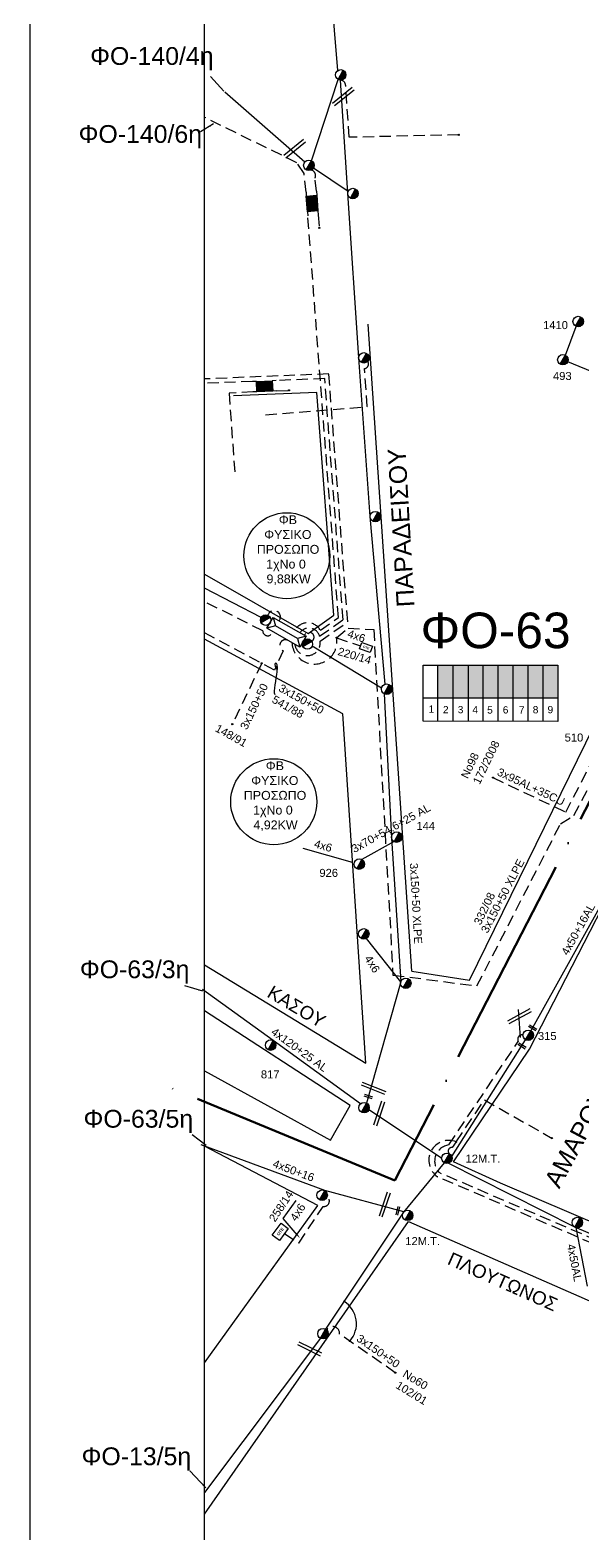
# Model space of a CAD drawing. Header units: millimetres. Extents: x 1020 to 3238, y 796 to 1818.
# Drawn here: x 1019.9 to 1144.3, y 1055 to 1393.2 of the extents above; entities that cross this region are included whole.
import ezdxf
from ezdxf import colors
from ezdxf.entities.mleader import LeaderData, LeaderLine
from ezdxf.enums import TextEntityAlignment as Align
from ezdxf.math import Vec2, Vec3

# ---------------------------------------------------------------- set-up
doc = ezdxf.new("R2010")
doc.units = ezdxf.units.MM
doc.linetypes.add('ACAD_ISO04W100', pattern=[30, 24, -3, 0, -3])
doc.linetypes.add('DASHED', pattern=[19.05, 12.7, -6.35])
for name, color, linetype, lineweight in [('3x150+50', 7, 'Continuous', 30), ('3x150+50 XLPE', 7, 'SYN_LINE', 30), ('3x150+70AL', 7, 'DASHED', 30), ('3x50+35', 7, 'Continuous', 30), ('3x70+54.6+25 AL', 7, 'SYN_LINE', 30), ('3x95AL+35CU', 7, 'Continuous', 30), ('4x120+25 AL', 7, 'SYN_LINE', 30), ('4x50+16', 7, 'Continuous', 30), ('4x50+16AL', 7, 'Continuous', 30), ('4x50AL', 7, 'Continuous', 30), ('4x6', 7, 'SYN_LINE', 30), ('Υπόβαθρο ΔΕΗ', 7, 'Continuous', 30)]:
    doc.layers.add(name, color=color, linetype=linetype, lineweight=lineweight)
for name, color, linetype in [('Link Box 4 Διευθύνσεων', 7, 'Continuous'), ('Pillar OTE', 7, 'Continuous'), ('text οδών', 7, 'Continuous'), ('text_kalodion', 7, 'Continuous'), ('text_kalodion @ 1', 7, 'Continuous'), ('Άγνωστα', 7, 'Continuous'), ('ΑΓΝΩΣΤΟ ΕΝΑΕΡΙΟ ΚΑΛΩΔΙΟ', 7, 'Continuous'), ('ΑΓΝΩΣΤΟ ΥΠΟΓΕΙΟ ΚΑΛΩΔΙΟ', 7, 'DASHED'), ('Επιγραφές - Σχήματα', 7, 'Continuous'), ('Καλώδια ΧΤ   3x150AL+50CU', 7, 'DASHED'), ('Μηχανική τομή', 7, 'Continuous'), ('Στύλος ΦΜ', 7, 'Continuous'), ('Στύλος ΦΜ @ 1', 7, 'Continuous'), ('Συνδέσεις', 7, 'Continuous'), ('Τομή', 7, 'Continuous'), ('Υποσταθμός εναέριος 2 στύλων', 7, 'Continuous'), ('Υποσταθμός πόλεως', 7, 'Continuous')]:
    doc.layers.add(name, color=color, linetype=linetype)
doc.styles.add('arial', font='arial.ttf')
doc.styles.get("Standard").update_dxf_attribs({"font": 'arial.ttf'})
doc.linetypes.add('SYN_LINE', pattern='A,0.5,-0.0001,["/\\/\\/\\/",Standard,S=0.1,R=0,X=0,Y=-0.05],-0.25', length=0.7501)
doc.dimstyles.new('ISO-25', dxfattribs={"dimtxt": 2.5, "dimasz": 2.5, "dimexe": 1.25, "dimexo": 0.625, "dimtad": 1, "dimtxsty": 'Standard', "dimcen": 2.5, "dimadec": 0, "dimazin": 0, "dimtfac": 1, "dimtmove": 0, "dimatfit": 3, "dimfxl": 1, "dimarcsym": 0})

# ---------------------------------------------------------------- blocks, each defined once
blk = doc.blocks.new('ΥΠΑΡΧΩΝ ΤΣΙΜΕΝΤΕΝΙΟΣ ΣΤΥΛΟΣ')
at = {"layer": 'Στύλος ΦΜ'}
blk.add_hatch(color=7, dxfattribs=at).paths.add_polyline_path([(-1.29, -2.28, 0.574793), (2.62, 0, 0.268822), (1.3, 2.27)])
at = {"layer": 'Στύλος ΦΜ', "color": 7}
blk.add_line((-1.29, -2.28), (1.3, 2.27), dxfattribs=at)
blk.add_circle((0, 0), 2.62, dxfattribs=at)
at = {"layer": 'Στύλος ΦΜ', "flags": 4}
for tag, p in [('ΑΡΙΘΜΟΣ', (-4.68, 8.05)), ('ΤΥΠΟΣ', (-4.91, 3.03))]:
    blk.add_attdef(tag, p, '', height=4, dxfattribs=at)
blk = doc.blocks.new('ΥΠΟΣΤΑΘΜΟΣ ΕΝΑΕΡΙΟΣ ΕΠΙ 2 ΣΤΥΛΩΝ')
at = {"layer": 'Υποσταθμός εναέριος 2 στύλων', "linetype": 'Continuous'}
for points in [[(-11.97, -2.11, 0.574793), (-8.45, -0.07, 0.268822), (-9.64, 1.98)], [(9.68, -2.15, 0.574793), (13.19, -0.1, 0.268822), (12.01, 1.95)]]:
    blk.add_hatch(color=256, dxfattribs=at).paths.add_polyline_path(points)
for p, q in [((-11.97, -2.11), (-9.64, 1.98)), ((9.68, -2.15), (12.01, 1.95))]:
    blk.add_line(p, q, dxfattribs=at)
for centre in [(-10.81, -0.07), (10.84, -0.1)]:
    blk.add_circle(centre, 2.36, dxfattribs=at)
at = {"layer": 'Υποσταθμός πόλεως', "linetype": 'Continuous', "ltscale": 40}
blk.add_lwpolyline([(-8.57, 2.82), (8.57, 2.82), (8.57, -2.82), (-8.57, -2.82)], close=True, dxfattribs=at)
for points in [[(-5.75, 0), (-8.57, 2.82)], [(-8.57, -2.82), (-5.75, 0)], [(-5.75, 0), (5.75, 0)], [(5.75, 0), (8.57, 2.82)], [(8.57, -2.82), (5.75, 0)]]:
    blk.add_lwpolyline(points, dxfattribs=at)
at = {"layer": 'Υποσταθμός εναέριος 2 στύλων', "ltscale": 40, "flags": 1}
for tag, p in [('ΜΕΤΑΣΧΗΜΑΤΙΣΜΟΣ', (14.09, 2.51)), ('ΙΣΧΥΣ', (14.07, -0.28)), ('ΑΡΙΘΜΟΣ', (14.19, -3))]:
    blk.add_attdef(tag, p, '', height=1.8, dxfattribs=at)
blk = doc.blocks.new('LINK BOX 4 ΑΝΑΧΩΡΗΣΕΩΝ')
at = {"layer": 'Link Box 4 Διευθύνσεων', "ltscale": 40}
blk.add_hatch(color=256, dxfattribs=at).paths.add_polyline_path([(-3.54, 0), (-3.54, -4.67), (3.54, -4.67), (3.54, 0)])
for p, q in [((-3.54, 0), (-5.33, 0)), ((5.33, 0), (3.54, 0)), ((-3.54, -4.67), (-5.33, -4.67)), ((5.33, -4.67), (3.54, -4.67))]:
    blk.add_line(p, q, dxfattribs=at)
blk.add_lwpolyline([(-3.54, -4.67), (-3.54, 0), (3.54, 0), (3.54, -4.67)], close=True, dxfattribs=at)
blk = doc.blocks.new('ΤΟΜΗ')
at = {"layer": 'Τομή', "ltscale": 40}
for p, q in [((-5.7, 0), (17.1, 0)), ((-5.7, -2.8), (17.1, -2.8))]:
    blk.add_line(p, q, dxfattribs=at)
blk = doc.blocks.new('_ΣΥΝΔΕΣΗ')
at = {"layer": 'Συνδέσεις', "linetype": 'SYN_LINE', "ltscale": 40}
blk.add_hatch(color=256, dxfattribs=at).paths.add_polyline_path([(0.5, 0, 1), (-0.5, 0, 1)])
at = {"layer": 'Συνδέσεις'}
blk.add_circle((0, 0), 0.5, dxfattribs=at)
blk = doc.blocks.new('ΜΗΧΑΝΙΚΗ ΤΟΜΗ')
at = {"layer": 'Μηχανική τομή', "ltscale": 40}
for p, q in [((-1.9, 0.8), (5.7, 0.8)), ((-1.9, -0.8), (5.7, -0.8))]:
    blk.add_line(p, q, dxfattribs=at)
blk = doc.blocks.new('PILLAR ΟΤΕ')
at = {"layer": 'Pillar OTE', "ltscale": 40}
blk.add_lwpolyline([(-3.31, 2.02), (3.39, 2.02), (3.39, -1.99), (-3.31, -1.99)], close=True, dxfattribs=at)
at = {"layer": 'Pillar OTE', "insert": (-1.81, 0.71), "char_height": 1.3575, "width": 109.961, "attachment_point": 1}
blk.add_mtext('{\\fArial|b1|i0|c161|p34;OTE}', dxfattribs=at)

msp = doc.modelspace()

# ---------------------------------------------------------------- hatches: boundary and pattern name
at = {"layer": 'Καλώδια ΧΤ   3x150AL+50CU', "linetype": 'DASHED', "lineweight": -3, "ltscale": 0.2}
h = msp.add_hatch(color=1, dxfattribs=at)
h.dxf.hatch_style = 1
h.paths.add_polyline_path([(1115.07, 1250.39), (1111.63, 1250.39), (1111.62, 1243.03), (1115.06, 1243.03)])
h = msp.add_hatch(color=6, dxfattribs=at)
h.dxf.hatch_style = 1
h.paths.add_polyline_path([(1115.06, 1243.03), (1118.5, 1243.02), (1118.5, 1250.39), (1115.07, 1250.39)])
h = msp.add_hatch(color=27, dxfattribs=at)
h.dxf.hatch_style = 1
h.paths.add_polyline_path([(1121.8, 1250.39), (1118.5, 1250.39), (1118.5, 1243.02), (1121.8, 1243.02)])
h = msp.add_hatch(color=173, dxfattribs=at)
h.dxf.hatch_style = 1
h.paths.add_polyline_path([(1121.8, 1243.02), (1125.19, 1243.02), (1125.19, 1250.39), (1121.8, 1250.39)])
h = msp.add_hatch(color=62, dxfattribs=at)
h.dxf.hatch_style = 1
h.paths.add_polyline_path([(1125.19, 1243.02), (1128.58, 1243.01), (1128.59, 1250.39), (1125.19, 1250.39)])
h = msp.add_hatch(color=2, dxfattribs=at)
h.dxf.hatch_style = 1
h.paths.add_polyline_path([(1128.53, 1243.02), (1131.92, 1243.01), (1131.92, 1250.39), (1128.53, 1250.39)])
h = msp.add_hatch(color=151, dxfattribs=at)
h.dxf.hatch_style = 1
h.paths.add_polyline_path([(1131.86, 1243.02), (1135.26, 1243.02), (1135.26, 1250.39), (1131.86, 1250.39)])
h = msp.add_hatch(color=30, dxfattribs=at)
h.dxf.hatch_style = 1
h.paths.add_polyline_path([(1135.18, 1243.02), (1138.58, 1243.01), (1138.58, 1250.39), (1135.18, 1250.39)])

# ---------------------------------------------------------------- linework, layer by layer
at = {"lineweight": -3}
msp.add_lwpolyline([(1059.16, 1801.46), (3011.12, 1801.46), (3011.12, 806.84), (1059.16, 806.84)], close=True, dxfattribs=at)
at = {"lineweight": -3, "ltscale": 0.2}
for centre in [(1077.67, 1274.96), (1074.73, 1219.64)]:
    msp.add_circle(centre, 9.67, dxfattribs=at)
at = {"layer": '3x150+50', "color": 151, "linetype": 'DASHED', "lineweight": -3, "ltscale": 0.2}
msp.add_lwpolyline([(1079.47, 1255.07, 1.007348), (1085.15, 1255.72), (1091.36, 1260.1), (1087.11, 1315.84), (1059.12, 1314.73)], format="xyb", dxfattribs=at)
at = {"layer": '3x150+50', "color": 1, "linetype": 'DASHED', "lineweight": -3, "ltscale": 0.2}
msp.add_lwpolyline([(1072.87, 1306.67), (1095.72, 1308.49), (1095.17, 1317.04, 0.524382), (1095.88, 1318.69, -14.059754)], format="xyb", dxfattribs=at)
at = {"layer": '3x150+50', "color": 173, "linetype": 'DASHED', "lineweight": -3, "ltscale": 0.2}
msp.add_lwpolyline([(1077.94, 1255.94, 1.03314), (1076.86, 1253.61), (1074.87, 1249.27), (1059.16, 1257.64)], format="xyb", dxfattribs=at)
at = {"layer": '3x150+50', "color": 1, "lineweight": -3, "ltscale": 0.2}
msp.add_lwpolyline([(1083.4, 1254.69), (1098.98, 1245.23)], dxfattribs=at)
at = {"layer": '3x150+50', "color": 85, "linetype": 'DASHED', "lineweight": -3, "ltscale": 0.2}
msp.add_lwpolyline([(1258.82, 1072.23, -0.688497), (1251.79, 1074.92), (1245.13, 1077.58), (1193.4, 1099.24), (1192.98, 1101.36), (1111.93, 1136.25, -0.606703), (1114.09, 1142.47), (1129.72, 1165.77, -0.651953), (1130.78, 1167.2)], format="xyb", dxfattribs=at)
at = {"layer": '3x150+50', "color": 30, "linetype": 'DASHED', "lineweight": -3, "ltscale": 0.2}
for points in [[(1259.78, 1071.82, -0.662032), (1250.84, 1074.23), (1244.76, 1076.65), (1192.52, 1098.52), (1192.1, 1100.65), (1111.54, 1135.33, -0.896049), (1115.76, 1143.17), (1122.09, 1152.6), (1137.36, 1143.95)], [(1115.76, 1143.17), (1114.89, 1141.86, 0.797625), (1114.25, 1140.49, 12.520929)], [(1102.06, 1091.26), (1089.53, 1099.96, 0.789671), (1086.65, 1100.87, 76.896797)]]:
    msp.add_lwpolyline(points, format="xyb", dxfattribs=at)
at = {"layer": '3x150+50 XLPE', "color": 30, "linetype": 'DASHED', "lineweight": -3, "ltscale": 0.2}
msp.add_lwpolyline([(1078.81, 1255.44, 1.063972), (1088.86, 1256.53), (1091.45, 1258.67), (1097.21, 1258.39), (1101.54, 1180.68), (1120.44, 1178.23), (1139.24, 1214.7), (1142.22, 1216.55), (1148.8, 1228.85, 0.358874), (1148.5, 1230.37, 1.093852)], format="xyb", dxfattribs=at)
at = {"layer": '3x150+70AL', "color": 151, "lineweight": -3, "ltscale": 0.2}
msp.add_lwpolyline([(1081.99, 1356.74), (1081.56, 1360.95), (1079.94, 1363.33), (1059.16, 1373.55)], dxfattribs=at)
at = {"layer": '3x150+70AL', "color": 62, "linetype": 'DASHED', "lineweight": -3, "ltscale": 0.2}
msp.add_lwpolyline([(1084.32, 1356.92), (1084.02, 1359.86, 0.478389), (1083.14, 1361.7, 25.924207)], format="xyb", dxfattribs=at)
at = {"layer": '3x150+70AL', "color": 62, "lineweight": -3, "ltscale": 0.2}
msp.add_lwpolyline([(1079.52, 1258.28, -0.572371), (1085.22, 1258.22), (1089.28, 1261.08), (1082.39, 1351.43)], format="xyb", dxfattribs=at)
at = {"layer": '3x150+70AL', "color": 62, "linetype": 'DASHED', "lineweight": -3, "ltscale": 0.2}
msp.add_lwpolyline([(1084.72, 1351.61), (1084.97, 1348.68)], dxfattribs=at)
at = {"layer": '3x150+70AL', "color": 2, "lineweight": -3, "ltscale": 0.2}
msp.add_lwpolyline([(1080.61, 1257.66, -0.624514), (1085.05, 1256.87), (1090.32, 1260.59), (1086.19, 1314.8), (1075.29, 1314.36)], format="xyb", dxfattribs=at)
at = {"layer": '3x150+70AL', "color": 27, "lineweight": -3, "ltscale": 0.2}
msp.add_arc((1074.8, 1261.2), 1.43, 322.8419, 165.1176, dxfattribs=at)
at = {"layer": '3x150+70AL', "color": 1, "lineweight": -3, "ltscale": 0.2}
msp.add_arc((1082.67, 1256.64), 1.13, 304.4395, 157.44, dxfattribs=at)
at = {"layer": '3x50+35', "color": 173, "linetype": 'DASHED', "lineweight": -3, "ltscale": 0.2}
msp.add_lwpolyline([(1072.01, 1250.79), (1065.4, 1237.09)], dxfattribs=at)
at = {"layer": '3x70+54.6+25 AL', "color": 62, "linetype": 'SYN_LINE', "lineweight": -3, "ltscale": 20}
for points in [[(1089.17, 1384.11), (1087.62, 1402.3), (1083.75, 1431.23)], [(1083.22, 1363.79), (1089.21, 1382.08)]]:
    msp.add_lwpolyline(points, dxfattribs=at)
at = {"layer": '3x70+54.6+25 AL', "color": 1, "linetype": 'SYN_LINE', "lineweight": -3, "ltscale": 10}
msp.add_lwpolyline([(1101.78, 1210.67), (1094.55, 1206.64)], dxfattribs=at)
at = {"layer": '3x95AL+35CU', "color": 30, "linetype": 'DASHED', "lineweight": -3, "ltscale": 0.2}
msp.add_lwpolyline([(1124.03, 1225.08), (1140.4, 1217.33), (1146.74, 1229.49, -0.877526), (1147.1, 1231.65, 25.283681)], format="xyb", dxfattribs=at)
at = {"layer": '4x120+25 AL', "color": 1, "linetype": 'SYN_LINE', "lineweight": -3, "ltscale": 10}
msp.add_lwpolyline([(1083.66, 1362.2), (1091.49, 1356.96)], dxfattribs=at)
at = {"layer": '4x120+25 AL', "color": 62, "linetype": 'SYN_LINE', "lineweight": -3, "ltscale": 8}
msp.add_lwpolyline([(1140.35, 1320.06), (1142.78, 1326.52)], dxfattribs=at)
at = {"layer": '4x120+25 AL', "color": 62, "linetype": 'SYN_LINE', "lineweight": -3, "ltscale": 20}
msp.add_lwpolyline([(1179.74, 1302.59), (1140.85, 1318.59)], dxfattribs=at)
at = {"layer": '4x120+25 AL', "color": 6, "linetype": 'SYN_LINE', "lineweight": -3, "ltscale": 20}
msp.add_lwpolyline([(1094.25, 1151.72), (1074.61, 1165.94), (1058.69, 1177.46)], dxfattribs=at)
at = {"layer": '4x120+25 AL', "color": 30, "linetype": 'SYN_LINE', "lineweight": -3, "ltscale": 20}
msp.add_lwpolyline([(1112.49, 1139.5), (1096.12, 1150.38)], dxfattribs=at)
at = {"layer": '4x50+16', "color": 1, "lineweight": -3, "ltscale": 0.2}
for points in [[(1099.8, 1246.09), (1096.39, 1283.8), (1093.83, 1319.48), (1091.36, 1356.49), (1089.72, 1381.93)], [(1099.54, 1243.94), (1101.21, 1211.49), (1103.29, 1179.15), (1095.62, 1151.87)], [(1195.15, 1101.68), (1170.73, 1111.97), (1142.42, 1124), (1113.99, 1138.34)]]:
    msp.add_lwpolyline(points, dxfattribs=at)
at = {"layer": '4x50+16', "color": 173, "lineweight": -3, "ltscale": 0.2}
msp.add_lwpolyline([(1103.97, 1127.41), (1086.19, 1132.19), (1058.38, 1142.5)], dxfattribs=at)
at = {"layer": '4x50+16AL', "color": 5, "lineweight": -3, "ltscale": 0.2}
msp.add_lwpolyline([(1163.25, 1223.32), (1132.54, 1168.15)], dxfattribs=at)
at = {"layer": '4x50AL', "color": 1, "lineweight": -3, "ltscale": 0.2}
msp.add_lwpolyline([(1142.67, 1123.9), (1145.24, 1110.68)], dxfattribs=at)
at = {"layer": '4x6', "color": 30, "linetype": 'DASHED', "lineweight": -3, "ltscale": 0.2}
msp.add_lwpolyline([(1088.86, 1256.53), (1094.27, 1254.69)], dxfattribs=at)
at = {"layer": '4x6', "color": 1, "linetype": 'SYN_LINE', "lineweight": -3, "ltscale": 15}
for points in [[(1092.46, 1205.97), (1081.38, 1209.13)], [(1103.29, 1179.15), (1095.59, 1188.92)]]:
    msp.add_lwpolyline(points, dxfattribs=at)
at = {"layer": '4x6', "color": 173, "linetype": 'DASHED', "lineweight": -3, "ltscale": 0.2}
msp.add_lwpolyline([(1077.15, 1122.56), (1080.4, 1120.41), (1085.82, 1128.66, 0.80643), (1086.73, 1130.81)], format="xyb", dxfattribs=at)
at = {"layer": 'Pillar OTE', "lineweight": -3, "ltscale": 40}
for points in [[(1108.3, 1237.75), (1108.3, 1250.39), (1138.63, 1250.39), (1138.63, 1237.72), (1108.3, 1237.75)], [(1111.62, 1237.75), (1111.63, 1250.39)], [(1115.06, 1237.75), (1115.07, 1250.39)], [(1118.5, 1237.74), (1118.5, 1250.39)], [(1121.8, 1237.74), (1121.8, 1250.39)], [(1125.19, 1237.74), (1125.19, 1250.39)], [(1128.58, 1237.73), (1128.59, 1250.39)], [(1131.92, 1237.73), (1131.92, 1250.39)], [(1135.31, 1237.73), (1135.31, 1250.39)], [(1108.3, 1243.03), (1138.63, 1243)]]:
    msp.add_lwpolyline(points, dxfattribs=at)
at = {"layer": 'ΑΓΝΩΣΤΟ ΕΝΑΕΡΙΟ ΚΑΛΩΔΙΟ', "color": 85, "lineweight": -3, "ltscale": 0.2}
msp.add_lwpolyline([(1081.69, 1363.47), (1063.75, 1379.22)], dxfattribs=at)
at = {"layer": 'ΑΓΝΩΣΤΟ ΕΝΑΕΡΙΟ ΚΑΛΩΔΙΟ', "color": 27, "lineweight": -3, "ltscale": 0.2}
msp.add_lwpolyline([(1071.87, 1261.05), (1059.16, 1267.65)], dxfattribs=at)
at = {"layer": 'ΑΓΝΩΣΤΟ ΕΝΑΕΡΙΟ ΚΑΛΩΔΙΟ', "color": 30, "lineweight": -3, "ltscale": 0.2}
for points in [[(1114.76, 1139.91), (1131.37, 1166.1)], [(1113.08, 1138.45), (1103.92, 1127.35), (1086.4, 1101.06)]]:
    msp.add_lwpolyline(points, dxfattribs=at)
at = {"layer": 'ΑΓΝΩΣΤΟ ΕΝΑΕΡΙΟ ΚΑΛΩΔΙΟ', "color": 2, "lineweight": -3, "ltscale": 0.2}
msp.add_lwpolyline([(1085.23, 1099.01), (1059.16, 1064.34)], dxfattribs=at)
at = {"layer": 'ΑΓΝΩΣΤΟ ΥΠΟΓΕΙΟ ΚΑΛΩΔΙΟ', "color": 1, "lineweight": -3, "ltscale": 0.2}
msp.add_lwpolyline([(1116.32, 1369.61), (1091.69, 1369.06), (1090.91, 1380.69, 0.364579), (1089.72, 1381.93, 0.052748)], format="xyb", dxfattribs=at)
at = {"layer": 'ΑΓΝΩΣΤΟ ΥΠΟΓΕΙΟ ΚΑΛΩΔΙΟ', "color": 2, "lineweight": -3, "ltscale": 0.2}
for points in [[(1069.96, 1314.14), (1059.16, 1313.74)], [(1075.38, 1312.03), (1078.17, 1312.16)], [(1070.06, 1311.81), (1064.68, 1311.54), (1065.94, 1293.87)]]:
    msp.add_lwpolyline(points, dxfattribs=at)
at = {"layer": 'ΑΓΝΩΣΤΟ ΥΠΟΓΕΙΟ ΚΑΛΩΔΙΟ', "color": 6, "lineweight": -3, "ltscale": 0.2}
msp.add_lwpolyline([(1074.44, 1257.95, -0.961936), (1072.25, 1258.08), (1059.16, 1264.64)], format="xyb", dxfattribs=at)
at = {"layer": 'Επιγραφές - Σχήματα', "lineweight": -3}
msp.add_lwpolyline([(1019.92, 1815.41), (3237.54, 1815.41), (3238.24, 796.27), (1019.92, 796.27)], close=True, dxfattribs=at)
at = {"layer": 'Τομή', "lineweight": -3}
msp.add_lwpolyline([(1130.2, 1166.63), (1129.74, 1172.9)], dxfattribs=at)
at = {"layer": 'Υπόβαθρο ΔΕΗ', "color": 1, "linetype": 'ACAD_ISO04W100', "lineweight": 50, "ltscale": 2}
msp.add_lwpolyline([(2897.66, 1801.46), (2899.37, 1753.84), (2811.49, 1635.31), (2792.55, 1614.57), (2757.37, 1549.51), (2665.72, 1495.01), (2560.71, 1451.54), (2481.37, 1390.44), (2388.44, 1347.03), (2262.24, 1330.19), (2197.17, 1327.65), (2179.45, 1318.84), (2139.09, 1283.92), (2119.89, 1261.32), (2078.79, 1160.44), (2035.44, 1084.11), (1936.96, 1112.27), (1734.05, 1208.64), (1538.56, 1301.42), (1499.15, 1214.88), (1220.66, 1365.27), (1101.95, 1134.49), (1047.96, 1156.8)], dxfattribs=at)
at = {"layer": 'Υπόβαθρο ΔΕΗ', "color": 7, "lineweight": -3}
for points in [[(1105.78, 1181.54), (1118.76, 1179.55), (1214.2, 1374.19), (1214.2, 1374.19), (1251.08, 1448.29), (1274.34, 1488.85), (1253.03, 1496.48), (1223.31, 1507.56), (1204.28, 1515.02), (1203.65, 1515.2), (1203.25, 1515.12), (1202.99, 1514.99), (1202.85, 1514.84), (1202.74, 1514.73), (1196.52, 1495.13), (1187.84, 1468.28)], [(1105.78, 1181.54), (1095.93, 1327.04)], [(1059.16, 1270.86), (1082.48, 1257.51), (1088.24, 1261.57), (1084.42, 1311.67), (1065.64, 1310.91)], [(1059.16, 1182.94), (1095.44, 1160.84), (1090.25, 1239.44), (1059.16, 1256.19)], [(1059.16, 1159.14), (1087.52, 1143.55), (1091.89, 1151.33), (1059.16, 1172.61)], [(1059.16, 1093.44), (1084.63, 1128.89), (1059.16, 1142.22)], [(1059.16, 1059.45), (1105.05, 1125.22), (1187.81, 1088.96), (1133.49, 987.14), (1070.24, 1004.43)]]:
    msp.add_lwpolyline(points, dxfattribs=at)
msp.add_lwpolyline([(1181.9, 1212.3), (1187.54, 1209.07), (1237.55, 1181.5), (1195.75, 1103.95), (1125.72, 1133.91), (1115.18, 1138.64), (1132.22, 1164.04), (1162.31, 1222.46)], close=True, dxfattribs=at)
at = {"layer": 'Υπόβαθρο ΔΕΗ', "lineweight": -3}
msp.add_arc((1087.46, 1102.29), 5.87, 317.9923, 58.2665, dxfattribs=at)
at = {"layer": 'Υπόβαθρο ΔΕΗ', "color": 7, "lineweight": -3}
msp.add_open_spline([(1075.01, 1243.72), (1074.66, 1244.34), (1075.98, 1250.21), (1075.15, 1251.07), (1074.8, 1250.53), (1075.31, 1249.47)], degree=3, dxfattribs=at)

# ---------------------------------------------------------------- block references
at = {"layer": 'Link Box 4 Διευθύνσεων', "lineweight": -3}
for p, xscale, yscale, zscale, rotation in [((1082.19, 1354.09), 0.4999999999999997, 0.4999999999999997, 0.4999999999999997, 94.35784850458643), ((1072.63, 1314.25), 0.4999999999999999, 0.4999999999999999, 0.4999999999999999, 2.329106438014001)]:
    msp.add_blockref('LINK BOX 4 ΑΝΑΧΩΡΗΣΕΩΝ', p, dxfattribs=dict(at, xscale=xscale, yscale=yscale, zscale=zscale, rotation=rotation))
at = {"layer": 'Pillar OTE'}
for p, xscale, yscale, zscale, rotation in [((1095.45, 1254.33), 0.375, 0.375, 0.375, 340), ((1076.19, 1122.92), 0.5, 0.5, 0.5, 53.84245140593159)]:
    msp.add_blockref('PILLAR ΟΤΕ', p, dxfattribs=dict(at, xscale=xscale, yscale=yscale, zscale=zscale, rotation=rotation))
at = {"layer": 'text_kalodion @ 1', "linetype": 'Continuous', "lineweight": -3, "ltscale": 0.2, "xscale": 0.4499999999998904, "yscale": 0.4499999999998904, "zscale": 0.4499999999998904}
msp.add_blockref('ΥΠΑΡΧΩΝ ΤΣΙΜΕΝΤΕΝΙΟΣ ΣΤΥΛΟΣ', (1085.61, 1131.17), dxfattribs=at)
at = {"layer": 'Μηχανική τομή', "lineweight": -3}
for p, xscale, yscale, zscale, rotation in [((1133.37, 1168.53), 0.2499999999999678, 0.2499999999999678, 0.2499999999999678, 148.9316732421502), ((1130.98, 1164.46), 0.2499999999999678, 0.2499999999999678, 0.2499999999999678, 148.9316732421502), ((1096.49, 1153.17), 0.2499999999999678, 0.2499999999999678, 0.2499999999999678, 161.6675012777357), ((1102.58, 1127.2), 0.2499999999999677, 0.2499999999999677, 0.2499999999999677, 76.76918095440216)]:
    msp.add_blockref('ΜΗΧΑΝΙΚΗ ΤΟΜΗ', p, dxfattribs=dict(at, xscale=xscale, yscale=yscale, zscale=zscale, rotation=rotation))
at = {"layer": 'Στύλος ΦΜ @ 1', "lineweight": -3, "ltscale": 40}
for p, xscale, yscale, zscale in [((1089.79, 1383.1), 0.4499999999998434, 0.4499999999998434, 0.4499999999998434), ((1082.63, 1362.76), 0.4499999999998434, 0.4499999999998434, 0.4499999999998434), ((1092.54, 1356.42), 0.4499999999998434, 0.4499999999998434, 0.4499999999998434), ((1095, 1319.47), 0.4499999999998434, 0.4499999999998434, 0.4499999999998434), ((1097.57, 1283.77), 0.4499999999998434, 0.4499999999998434, 0.4499999999998434), ((1100.12, 1244.96), 0.4499999999998434, 0.4499999999998434, 0.4499999999998434), ((1094.98, 1189.93), 0.4499999999998434, 0.4499999999998434, 0.4499999999998434), ((1104.42, 1178.83), 0.4499999999998434, 0.4499999999998434, 0.4499999999998434), ((1095.04, 1150.85), 0.4499999999998434, 0.4499999999998434, 0.4499999999998434), ((1143, 1125.03), 0.4499999999998904, 0.4499999999998904, 0.4499999999998904), ((1085.81, 1100.03), 0.4499999999998904, 0.4499999999998904, 0.4499999999998904)]:
    msp.add_blockref('ΥΠΑΡΧΩΝ ΤΣΙΜΕΝΤΕΝΙΟΣ ΣΤΥΛΟΣ', p, dxfattribs=dict(at, xscale=xscale, yscale=yscale, zscale=zscale))
ref = msp.add_blockref('ΥΠΑΡΧΩΝ ΤΣΙΜΕΝΤΕΝΙΟΣ ΣΤΥΛΟΣ', (1143.2, 1327.63), dxfattribs=dict(at, xscale=0.4499999999996954, yscale=0.4499999999996954, zscale=0.4499999999996954))
ref.add_attrib('ΤΥΠΟΣ', '1410', (1135.3, 1325.94), dxfattribs={"layer": 'Στύλος ΦΜ', "height": 1.8, "flags": 4})
ref = msp.add_blockref('ΥΠΑΡΧΩΝ ΤΣΙΜΕΝΤΕΝΙΟΣ ΣΤΥΛΟΣ', (1139.76, 1319.04), dxfattribs=dict(at, xscale=0.4499999999996954, yscale=0.4499999999996954, zscale=0.4499999999996954))
ref.add_attrib('ΤΥΠΟΣ', '493', (1137.53, 1314.49), dxfattribs={"layer": 'Στύλος ΦΜ', "height": 1.8, "flags": 4})
ref = msp.add_blockref('ΥΠΑΡΧΩΝ ΤΣΙΜΕΝΤΕΝΙΟΣ ΣΤΥΛΟΣ', (1148.27, 1231.52), dxfattribs=dict(at, xscale=0.4499999999996954, yscale=0.4499999999996954, zscale=0.4499999999996954))
ref.add_attrib('ΤΥΠΟΣ', '510', (1140.15, 1233.19), dxfattribs={"layer": 'Στύλος ΦΜ', "height": 1.8, "flags": 4})
ref = msp.add_blockref('ΥΠΑΡΧΩΝ ΤΣΙΜΕΝΤΕΝΙΟΣ ΣΤΥΛΟΣ', (1102.37, 1211.69), dxfattribs=dict(at, xscale=0.4499999999998434, yscale=0.4499999999998434, zscale=0.4499999999998434))
ref.add_attrib('ΤΥΠΟΣ', '144', (1106.82, 1213.31), dxfattribs={"layer": 'Στύλος ΦΜ', "height": 1.8, "flags": 4})
ref = msp.add_blockref('ΥΠΑΡΧΩΝ ΤΣΙΜΕΝΤΕΝΙΟΣ ΣΤΥΛΟΣ', (1093.96, 1205.62), dxfattribs=dict(at, xscale=0.4499999999998434, yscale=0.4499999999998434, zscale=0.4499999999998434))
ref.add_attrib('ΤΥΠΟΣ', '926', (1084.99, 1202.75), dxfattribs={"layer": 'Στύλος ΦΜ', "height": 1.8, "flags": 4})
ref = msp.add_blockref('ΥΠΑΡΧΩΝ ΤΣΙΜΕΝΤΕΝΙΟΣ ΣΤΥΛΟΣ', (1131.95, 1167.13), dxfattribs=dict(at, xscale=0.4499999999998434, yscale=0.4499999999998434, zscale=0.4499999999998434))
ref.add_attrib('ΤΥΠΟΣ', '315', (1134.14, 1166.07), dxfattribs={"layer": 'Στύλος ΦΜ', "height": 1.8, "flags": 4})
ref = msp.add_blockref('ΥΠΑΡΧΩΝ ΤΣΙΜΕΝΤΕΝΙΟΣ ΣΤΥΛΟΣ', (1074.03, 1164.91), dxfattribs=dict(at, xscale=0.4499999999998145, yscale=0.4499999999998145, zscale=0.4499999999998145))
ref.add_attrib('ΤΥΠΟΣ', '817', (1071.83, 1157.44), dxfattribs={"layer": 'Στύλος ΦΜ', "height": 1.8, "flags": 4})
ref = msp.add_blockref('ΥΠΑΡΧΩΝ ΤΣΙΜΕΝΤΕΝΙΟΣ ΣΤΥΛΟΣ', (1113.66, 1139.47), dxfattribs=dict(at, xscale=0.4499999999998434, yscale=0.4499999999998434, zscale=0.4499999999998434))
ref.add_attrib('ΤΥΠΟΣ', '12M.T.', (1117.86, 1138.49), dxfattribs={"layer": 'Στύλος ΦΜ', "height": 1.8, "flags": 4})
ref = msp.add_blockref('ΥΠΑΡΧΩΝ ΤΣΙΜΕΝΤΕΝΙΟΣ ΣΤΥΛΟΣ', (1104.85, 1126.63), dxfattribs=dict(at, xscale=0.4499999999998434, yscale=0.4499999999998434, zscale=0.4499999999998434))
ref.add_attrib('ΤΥΠΟΣ', '12M.T.', (1104.31, 1119.95), dxfattribs={"layer": 'Στύλος ΦΜ', "height": 1.8, "flags": 4})
at = {"layer": 'Συνδέσεις', "lineweight": -3, "xscale": 0.25, "yscale": 0.25, "zscale": 0.25}
for p in [(1116.32, 1369.61), (1084.97, 1348.69), (1078.17, 1312.17), (1088.86, 1256.54), (1072.01, 1250.79), (1065.4, 1237.09), (1124.03, 1225.08), (1115.77, 1143.18), (1137.26, 1144.03), (1090.55, 1107.28), (1091.82, 1098.37), (1102.06, 1091.26)]:
    msp.add_blockref('_ΣΥΝΔΕΣΗ', p, dxfattribs=at)
at = {"layer": 'Τομή', "lineweight": -3}
for p, xscale, yscale, zscale, rotation in [((1089.06, 1377.62), 0.2499999999999996, 0.2499999999999996, 0.2499999999999996, 38.93510679883872), ((1078.1, 1365.92), 0.2499999999999996, 0.2499999999999996, 0.2499999999999996, 38.93510679883871), ((1128.61, 1171.08), 0.2499999999999997, 0.2499999999999997, 0.2499999999999997, 28.59412967969362), ((1095.95, 1156.1), 0.2499999999999996, 0.2499999999999996, 0.2499999999999996, 338.3757888996036), ((1097.67, 1148.34), 0.2499999999999997, 0.2499999999999997, 0.2499999999999997, 71.27935598873732), ((1098.94, 1127.87), 0.2499999999999997, 0.2499999999999997, 0.2499999999999997, 71.27935598873732), ((1083.96, 1095.62), 0.2499999999999997, 0.2499999999999997, 0.2499999999999997, 153.5170200583325)]:
    msp.add_blockref('ΤΟΜΗ', p, dxfattribs=dict(at, xscale=xscale, yscale=yscale, zscale=zscale, rotation=rotation))
at = {"layer": 'Υποσταθμός εναέριος 2 στύλων', "lineweight": -3, "xscale": 0.5000000000000637, "yscale": 0.5000000000000637, "zscale": 0.5000000000000637, "rotation": 150.2150009490603}
msp.add_blockref('ΥΠΟΣΤΑΘΜΟΣ ΕΝΑΕΡΙΟΣ ΕΠΙ 2 ΣΤΥΛΩΝ', (1077.59, 1257.76), dxfattribs=at)

# ---------------------------------------------------------------- texts
at = {"lineweight": -3, "ltscale": 30, "char_height": 1.63, "width": 11.2573, "attachment_point": 1}
for s, insert in [('1', (1109.54, 1241.31)), ('2', (1112.78, 1241.18)), ('3', (1116.11, 1241.18)), ('4', (1119.42, 1241.18)), ('5', (1122.72, 1241.1)), ('6', (1126.24, 1241.12)), ('7', (1129.87, 1241.12)), ('8', (1132.98, 1241.15)), ('9', (1136.31, 1241.18))]:
    msp.add_mtext(s, dxfattribs=dict(at, insert=insert))
at = {"layer": 'text οδών', "lineweight": -3}
for s, height, rotation, p in [('ΠΑΡΑΔΕΙΣΟΥ', 4, 93.3138, (1103.37, 1281.26)), ('ΑΜΑΡΟΥΣΙΟΥ - ΧΑΛΑΝΔΡΙΟΥ', 4, 61.9856, (1155.49, 1167.82)), ('ΚΑΣΟΥ', 3, 329.3686, (1079.87, 1173.58)), ('ΠΛΟΥΤΩΝΟΣ', 3, 336, (1126.24, 1111.73))]:
    msp.add_text(s, height=height, rotation=rotation, dxfattribs=at).set_placement(p, align=Align.MIDDLE_CENTER)
at = {"layer": 'text_kalodion', "linetype": 'Continuous', "lineweight": -3, "ltscale": 0.2}
for s, rotation, p in [('4x6', 341.2206, (1093.34, 1256.91)), ('3x150+50', 64.2083, (1070.3, 1241.08)), ('3x95AL+35CU', 334.6525, (1132.6, 1223.01)), ('3x70+54.6+25 AL', 29.1181, (1101.09, 1213.71)), ('4x6', 344.0717, (1085.85, 1209.73)), ('3x150+50 XLPE', 273.1836, (1106.73, 1196.78)), ('3x150+50 XLPE', 62.7305, (1126.21, 1198.46)), ('4x50+16AL', 60.8981, (1143.18, 1190.97)), ('4x6', 302.2602, (1096.89, 1183.15)), ('4x120+25 AL', 324.1014, (1080.52, 1163.88)), ('4x50+16', 339.6554, (1079.2, 1136.71)), ('258/14', 56.6723, (1076.38, 1128.7)), ('4x6', 56.6723, (1080.12, 1127.35)), ('4x50AL', 281.0325, (1142.37, 1115.99)), ('3x150+50', 325.2238, (1098.23, 1096.11))]:
    msp.add_text(s, height=1.8, rotation=rotation, dxfattribs=at).set_placement(p, align=Align.MIDDLE_CENTER)
at = {"layer": 'Άγνωστα', "color": 7, "lineweight": -3}
msp.add_text('3x150+50', height=1.8, rotation=330.9308, dxfattribs=at).set_placement((1080.94, 1242.74), align=Align.MIDDLE_CENTER)
at = {"layer": 'Άγνωστα', "color": 7, "lineweight": -3, "char_height": 1.8, "width": 4.55191440096314e-14, "attachment_point": 1}
for s, insert, rotation in [('220/14', (1089.47, 1254.42), 343.8309), ('541/88', (1075.01, 1243.66), 330.9308), ('148/91', (1062.25, 1237.17), 330.9308), ('No98\\P172/2008', (1116.72, 1225.48), 64.2264), ('332/08', (1119.63, 1192.55), 64.2264)]:
    msp.add_mtext(s, dxfattribs=dict(at, insert=insert, rotation=rotation))
at = {"layer": 'Επιγραφές - Σχήματα', "lineweight": -3, "char_height": 4, "width": 14.2262, "attachment_point": 1}
for s, insert in [('ΦO-140/4η', (1033.43, 1389.34)), ('ΦO-140/6η', (1030.84, 1371.81)), ('ΦO-63/5η', (1031.95, 1150.36)), ('ΦO-13/5η', (1031.51, 1074.46))]:
    msp.add_mtext(s, dxfattribs=dict(at, insert=insert))
at = {"layer": 'Επιγραφές - Σχήματα', "lineweight": -3, "insert": (1107.74, 1262.18), "char_height": 8, "width": 15.5504, "attachment_point": 1, "style": 'arial'}
msp.add_mtext('ΦO-63', dxfattribs=at)
at = {"layer": 'Επιγραφές - Σχήματα', "insert": (1031.12, 1183.97), "char_height": 4, "width": 15.1545, "attachment_point": 1}
msp.add_mtext('ΦΟ-63/3η', dxfattribs=at)
at = {"layer": 'Υπόβαθρο ΔΕΗ', "lineweight": -3, "char_height": 2, "width": 17.2548, "attachment_point": 1}
for s, insert in [('{\\W8.64836; }ΦΒ \\P{\\W4.42067; }ΦΥΣΙΚΟ \\P{\\W2.28183; }ΠΡΟΣΩΠΟ', (1069.15, 1284.07)), ('{\\W5.64925; }1χΝο 0\\P{\\W5.75643; }9,88KW', (1068.63, 1274.09)), ('{\\W8.64836; }ΦΒ \\P{\\W4.42067; }ΦΥΣΙΚΟ \\P{\\W2.28183; }ΠΡΟΣΩΠΟ', (1066.22, 1228.75)), ('{\\W5.64925; }1χΝο 0\\P{\\W5.75643; }4,92KW', (1065.69, 1218.77))]:
    msp.add_mtext(s, dxfattribs=dict(at, insert=insert))
at = {"layer": 'Υπόβαθρο ΔΕΗ', "lineweight": -3, "insert": (1104.49, 1092.02), "char_height": 1.8, "width": 9.1232, "attachment_point": 1, "rotation": 328.6191, "style": 'arial'}
msp.add_mtext('No60\\P102/01', dxfattribs=at)

# ---------------------------------------------------------------- leaders
at = {"layer": 'Επιγραφές - Σχήματα', "ltscale": 40}
for points in [[(1063.49, 1379.44), (1060.53, 1382.76)], [(1061.2, 1372.1), (1058.27, 1370.28)], [(1058.74, 1177.06), (1054.76, 1178.23)], [(1059.51, 1142.34), (1056.41, 1144.72)], [(1059.47, 1065.35), (1055.85, 1069.18)]]:
    msp.add_leader(points, dimstyle='ISO-25', override={"dimasz": 1, "dimtad": 0}, dxfattribs=at)
at = {"layer": 'Υπόβαθρο ΔΕΗ', "color": 7, "lineweight": -3}
ml = msp.add_multileader_mtext('Standard', dxfattribs=at)
ml.set_content('', color=7)
ml.set_leader_properties()
ml.build(insert=Vec2(0, 0))
ml.multileader.update_dxf_attribs({"dogleg_length": 5, "arrow_head_size": 1})
ctx = ml.context
ctx.base_point, ctx.arrow_head_size, ctx.plane_origin, ctx.plane_x_axis, ctx.plane_y_axis = Vec3(1082.12, 1133.18), 1, Vec3(1080.66, 1121.48), Vec3(-0.587785, -0.809017), Vec3(0.809017, -0.587785)
notes = []
notes.append((ctx, [(0, (1, 1, 0), (1076.83, 1125.9), (0.587785, 0.809017), 5, [(0, [(1080.66, 1121.48)], 0, [])])]))
ctx.mtext.insert, ctx.mtext.text_direction, ctx.mtext.rotation, ctx.mtext.line_spacing_factor, ctx.mtext.flow_direction = Vec3(1082.57, 1130.39), Vec3(-0.587785, -0.809017), 4.08407, 0.75, 5
for ctx, leaders in notes:
    for number, flags, end, landing, length, lines in leaders:
        leader = LeaderData()
        leader.index, (leader.has_last_leader_line, leader.has_dogleg_vector, leader.attachment_direction) = number, flags
        leader.last_leader_point, leader.dogleg_vector, leader.dogleg_length = Vec3(end), Vec3(landing), length
        for number, points, colour, breaks in lines:
            line = LeaderLine()
            line.index, line.vertices, line.color, line.breaks = number, Vec3.list(points), colors.encode_raw_color(colour), breaks
            leader.lines.append(line)
        ctx.leaders.append(leader)

doc.saveas('drawing.dxf')
